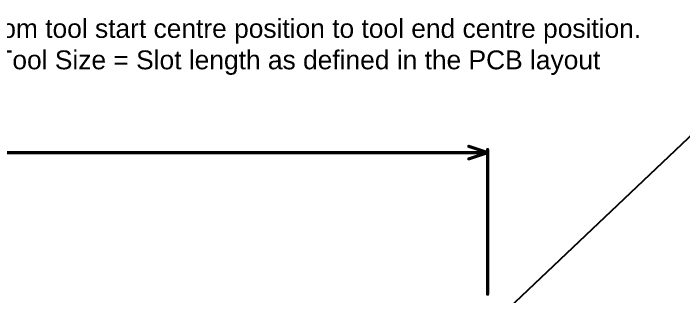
# Model space of a CAD drawing. Header units: inches. Extents: x 0 to 5359, y 0 to 5098.
# Drawn here: x 71.7 to 125.8, y 120.2 to 143.1 of the extents above; entities that cross this region are included whole.
import ezdxf

# ---------------------------------------------------------------- set-up
doc = ezdxf.new("R2010")
doc.units = ezdxf.units.IN
for name, color, linetype in [('Dimension', 6, 'Continuous'), ('Drill Drawing', 1, 'Continuous'), ('Top Solder', 216, 'Continuous')]:
    doc.layers.add(name, color=color, linetype=linetype)
doc.styles.add('Arial', font='', dxfattribs={"height": 0.2})
doc.styles.get('Arial').set_extended_font_data('Arial')

# ---------------------------------------------------------------- blocks, each defined once
blk = doc.blocks.new('EC21EFA_512_STD_54')
at = {"layer": 'Top Solder'}
blk.add_line((-7.122, 8.022), (5006.159, -5275.812), dxfattribs=at)

msp = doc.modelspace()

# ---------------------------------------------------------------- linework, layer by layer
at = {"layer": 'Dimension'}
for points in [[(108.476, 132.334, 0.254, 0.254, 0), (110, 131.826, 0.254, 0.254, 0)], [(110, 120.381, 0.254, 0.254, 0), (110, 132.08, 0.254, 0.254, 0)], [(65.918, 131.826, 0.254, 0.254, 0), (110, 131.826, 0.254, 0.254, 0)], [(108.476, 131.318, 0.254, 0.254, 0), (110, 131.826, 0.254, 0.254, 0)]]:
    msp.add_lwpolyline(points, format="xyseb", dxfattribs=at)
for points in [[(108.412, 132.334, 0.127, 0.127, 1), (108.539, 132.334, 0.127, 0.127, 1)], [(109.936, 132.08, 0.127, 0.127, 1), (110.063, 132.08, 0.127, 0.127, 1)], [(109.936, 131.826, 0.127, 0.127, 1), (110.063, 131.826, 0.127, 0.127, 1)], [(109.936, 131.826, 0.127, 0.127, 1), (110.063, 131.826, 0.127, 0.127, 1)], [(109.936, 131.826, 0.127, 0.127, 1), (110.063, 131.826, 0.127, 0.127, 1)], [(108.412, 131.318, 0.127, 0.127, 1), (108.539, 131.318, 0.127, 0.127, 1)], [(109.936, 120.381, 0.127, 0.127, 1), (110.063, 120.381, 0.127, 0.127, 1)]]:
    msp.add_lwpolyline(points, format="xyseb", close=True, dxfattribs=at)

# ---------------------------------------------------------------- block references
at = {"rotation": 90}
msp.add_blockref('EC21EFA_512_STD_54', (83.5, 92), dxfattribs=at)

# ---------------------------------------------------------------- texts
at = {"layer": 'Drill Drawing', "style": 'Arial'}
for s, p in [('= Calculated from tool start centre position to tool end centre position.', (56.914, 141.098)), (' = Routed Path Length + Tool Size = Slot length as defined in the PCB layout', (46.504, 138.558))]:
    msp.add_text(s, height=1.524, dxfattribs=at).set_placement(p)

doc.saveas('drawing.dxf')
